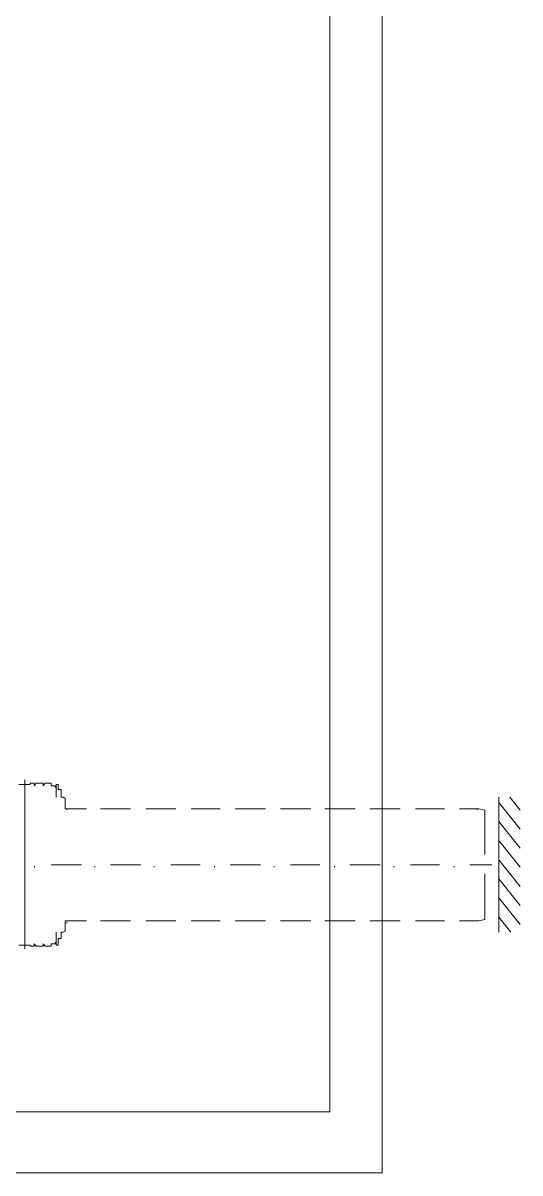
# Model space of a CAD drawing. Header units: inches. Extents: x 2435 to 7572, y 377 to 2555.
# Drawn here: x 3766 to 4179, y 859 to 1813 of the extents above; entities that cross this region are included whole.
import ezdxf

# ---------------------------------------------------------------- set-up
doc = ezdxf.new("R2010")
doc.units = ezdxf.units.IN
doc.header["$MEASUREMENT"] = 0

msp = doc.modelspace()

# ---------------------------------------------------------------- hatches: boundary and pattern name
at = {"transparency": 33554559}
for points in [[(3803.14, 1159.95), (3802.31, 1159.95), (3802.31, 1161.01), (3803.14, 1161.01)], [(4144.02, 1159.95), (4143.19, 1159.95), (4143.19, 1161.01), (4144.02, 1161.01)], [(3776.41, 1112.4), (3775.57, 1112.4), (3775.57, 1113.45), (3776.41, 1113.45)], [(3826.54, 1112.4), (3825.7, 1112.4), (3825.7, 1113.45), (3826.54, 1113.45)], [(3875.83, 1112.4), (3874.99, 1112.4), (3874.99, 1113.45), (3875.83, 1113.45)], [(3925.96, 1112.4), (3925.12, 1112.4), (3925.12, 1113.45), (3925.96, 1113.45)], [(3975.25, 1112.4), (3974.42, 1112.4), (3974.42, 1113.45), (3975.25, 1113.45)], [(4025.38, 1112.4), (4024.55, 1112.4), (4024.55, 1113.45), (4025.38, 1113.45)], [(4074.68, 1112.4), (4073.84, 1112.4), (4073.84, 1113.45), (4074.68, 1113.45)], [(4124.81, 1112.4), (4123.97, 1112.4), (4123.97, 1113.45), (4124.81, 1113.45)], [(3803.14, 1065.9), (3802.31, 1065.9), (3802.31, 1066.96), (3803.14, 1066.96)], [(3803.14, 1065.9), (3802.31, 1065.9), (3802.31, 1066.96), (3803.14, 1066.96)]]:
    msp.add_hatch(color=256, dxfattribs=at).paths.add_polyline_path(points)

# ---------------------------------------------------------------- linework, layer by layer
at = {"lineweight": 5}
for p, q in [((4064.65, 1941.94), (4064.65, 858.78)), ((4021.21, 1891.22), (4021.21, 909.5)), ((3768.05, 1044.77), (3768.05, 1185.31)), ((3763.04, 1181.09), (3772.23, 1181.09)), ((3772.23, 1181.09), (3772.23, 1182.14)), ((3772.23, 1182.14), (3775.57, 1182.14)), ((3775.57, 1182.14), (3775.57, 1180.03)), ((3775.57, 1180.03), (3777.24, 1182.14)), ((3777.24, 1182.14), (3783.09, 1182.14)), ((3783.09, 1182.14), (3783.09, 1180.03)), ((3783.09, 1180.03), (3784.76, 1182.14)), ((3784.76, 1182.14), (3789.77, 1182.14)), ((3789.77, 1182.14), (3789.77, 1180.03)), ((3789.77, 1180.03), (3793.12, 1180.03)), ((3793.12, 1180.03), (3793.12, 1178.97)), ((3793.12, 1180.03), (3793.12, 1180.03)), ((3793.12, 1180.03), (3793.12, 1180.03)), ((3793.12, 1178.97), (3793.95, 1178.97)), ((3793.95, 1170.52), (3793.95, 1181.09)), ((3793.95, 1181.09), (3795.62, 1181.09)), ((3793.95, 1178.97), (3793.95, 1170.52)), ((3795.62, 1181.09), (3795.62, 1176.86)), ((3795.62, 1176.86), (3798.13, 1176.86)), ((3798.13, 1176.86), (3798.13, 1170.52)), ((3798.13, 1170.52), (3799.8, 1170.52)), ((3799.8, 1170.52), (3801.47, 1169.46)), ((3801.47, 1169.46), (3801.47, 1161.01)), ((4161.57, 1058.5), (4161.57, 1170.52)), ((4179.11, 1144.1), (4161.57, 1166.29)), ((4179.11, 1159.95), (4170.76, 1170.52)), ((3801.47, 1161.01), (3803.14, 1161.01)), ((3803.14, 1161.01), (3803.14, 1161.01)), ((3803.14, 1161.01), (3819.02, 1161.01)), ((3830.71, 1161.01), (3855.78, 1161.01)), ((3868.31, 1161.01), (3893.37, 1161.01)), ((3905.91, 1161.01), (3930.14, 1161.01)), ((3942.67, 1161.01), (3967.73, 1161.01)), ((3980.27, 1161.01), (4005.33, 1161.01)), ((4017.03, 1161.01), (4042.09, 1161.01)), ((4054.62, 1161.01), (4079.69, 1161.01)), ((4092.22, 1161.01), (4116.45, 1161.01)), ((4128.98, 1161.01), (4144.86, 1161.01)), ((4144.86, 1161.01), (4149.87, 1159.95)), ((4149.87, 1159.95), (4149.87, 1158.89)), ((4149.87, 1158.89), (4149.87, 1122.96)), ((4179.11, 1128.25), (4161.57, 1150.44)), ((4179.11, 1112.4), (4161.57, 1134.59)), ((4179.11, 1096.55), (4161.57, 1118.74)), ((3789.77, 1114.51), (3814.84, 1114.51)), ((3839.07, 1114.51), (3864.13, 1114.51)), ((3889.2, 1114.51), (3913.43, 1114.51)), ((3938.49, 1114.51), (3963.56, 1114.51)), ((3988.62, 1114.51), (4012.85, 1114.51)), ((4037.91, 1114.51), (4062.98, 1114.51)), ((4088.04, 1114.51), (4112.27, 1114.51)), ((4137.34, 1114.51), (4155.72, 1114.51)), ((4149.87, 1107.11), (4149.87, 1070.13)), ((4179.11, 1080.7), (4161.57, 1102.89)), ((4179.11, 1064.84), (4161.57, 1087.04)), ((4149.87, 1069.07), (4144.86, 1068.01)), ((4149.87, 1070.13), (4149.87, 1069.07)), ((4149.87, 1070.13), (4149.87, 1070.13)), ((4171.59, 1058.5), (4161.57, 1071.18)), ((3801.47, 1059.56), (3799.8, 1058.5)), ((3803.14, 1068.01), (3801.47, 1068.01)), ((3801.47, 1068.01), (3801.47, 1059.56)), ((3819.02, 1068.01), (3803.14, 1068.01)), ((3803.14, 1068.01), (3803.14, 1068.01)), ((3855.78, 1068.01), (3830.71, 1068.01)), ((3893.37, 1068.01), (3868.31, 1068.01)), ((3930.14, 1068.01), (3905.91, 1068.01)), ((3967.73, 1068.01), (3942.67, 1068.01)), ((4005.33, 1068.01), (3980.27, 1068.01)), ((4042.09, 1068.01), (4017.03, 1068.01)), ((4079.69, 1068.01), (4054.62, 1068.01)), ((4116.45, 1068.01), (4092.22, 1068.01)), ((4144.86, 1068.01), (4128.98, 1068.01)), ((3793.95, 1050.05), (3793.12, 1050.05)), ((3793.12, 1050.05), (3793.12, 1048.99)), ((3793.95, 1047.94), (3793.95, 1058.5)), ((3793.95, 1058.5), (3793.95, 1050.05)), ((3798.13, 1053.22), (3795.62, 1053.22)), ((3795.62, 1053.22), (3795.62, 1047.94)), ((3799.8, 1058.5), (3798.13, 1058.5)), ((3798.13, 1058.5), (3798.13, 1053.22)), ((3772.23, 1047.94), (3763.04, 1047.94)), ((3772.23, 1046.88), (3772.23, 1047.94)), ((3775.57, 1046.88), (3772.23, 1046.88)), ((3777.24, 1046.88), (3775.57, 1048.99)), ((3775.57, 1048.99), (3775.57, 1046.88)), ((3783.09, 1046.88), (3777.24, 1046.88)), ((3784.76, 1046.88), (3783.09, 1048.99)), ((3783.09, 1048.99), (3783.09, 1046.88)), ((3789.77, 1046.88), (3784.76, 1046.88)), ((3793.12, 1048.99), (3789.77, 1048.99)), ((3789.77, 1048.99), (3789.77, 1046.88)), ((3793.12, 1048.99), (3793.12, 1048.99)), ((3795.62, 1047.94), (3793.95, 1047.94)), ((4021.21, 909.5), (3412.97, 909.5)), ((4064.65, 858.78), (3045.35, 858.78))]:
    msp.add_line(p, q, dxfattribs=at)

doc.saveas('drawing.dxf')
